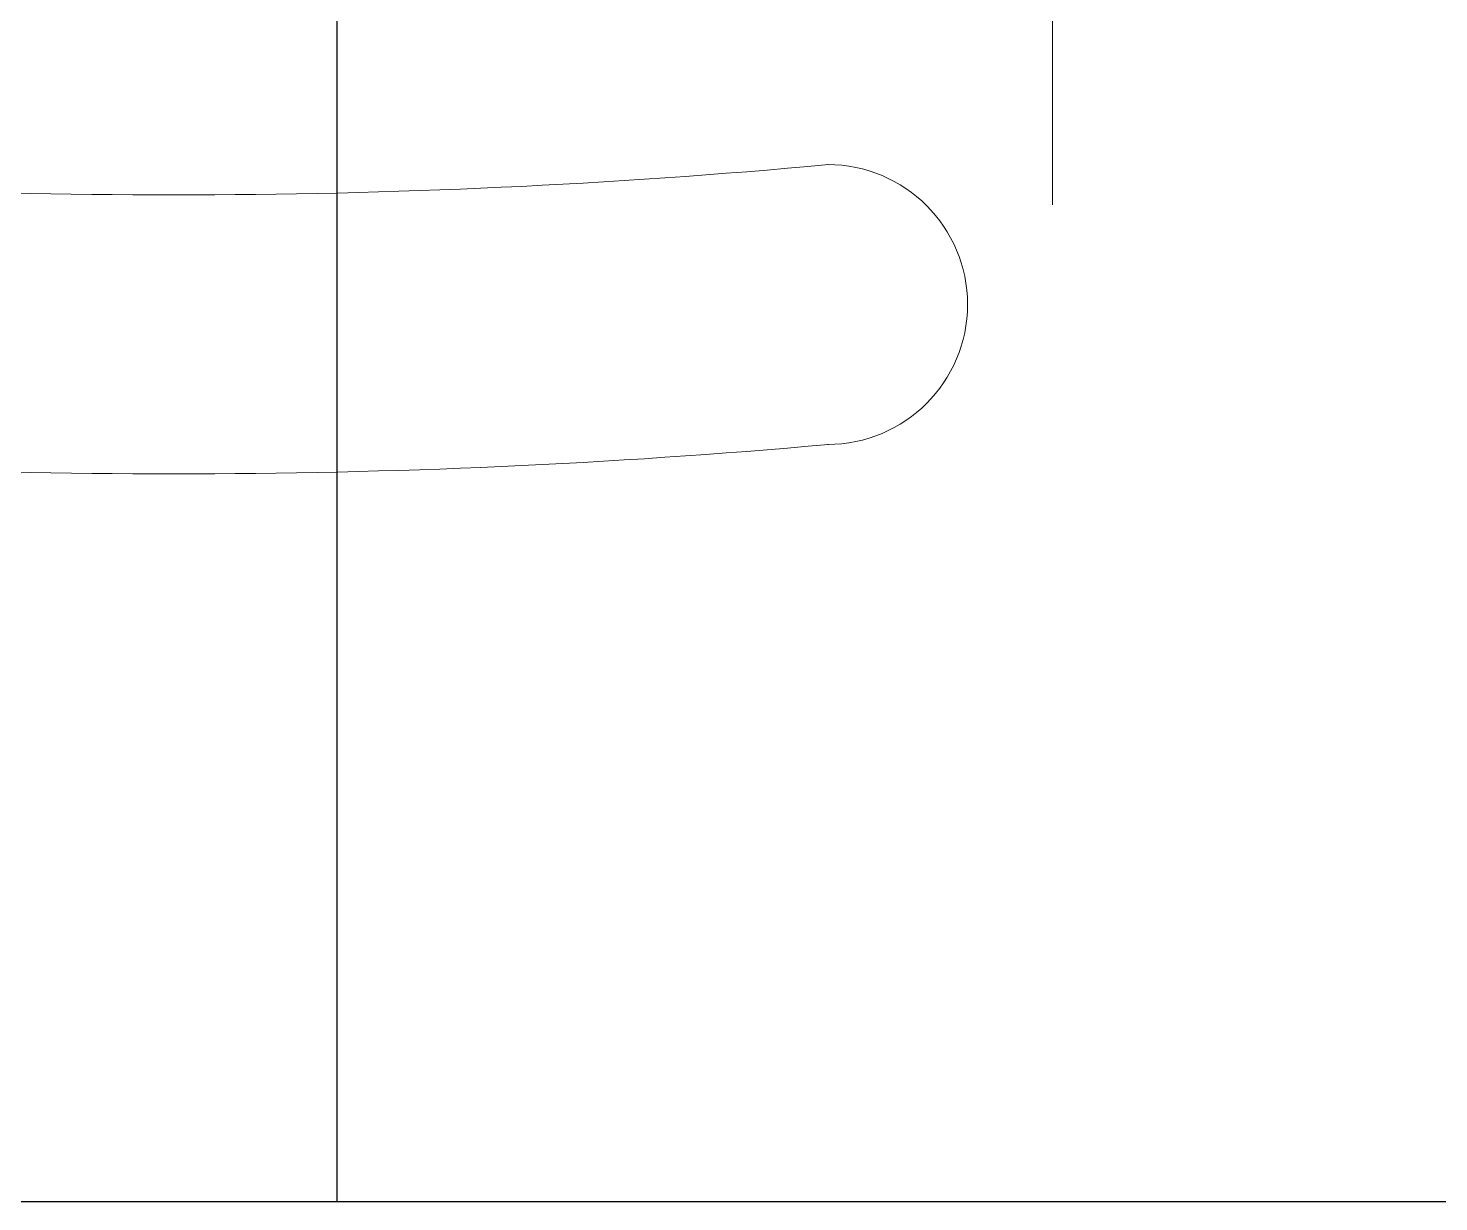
# Model space of a CAD drawing. Header units: inches. Extents: x -12418 to 57169, y -29325 to 19878.
# Drawn here: x 47922.5 to 48276.5, y 5602.6 to 5897.1 of the extents above; entities that cross this region are included whole.
import ezdxf

# ---------------------------------------------------------------- set-up
doc = ezdxf.new("R2010")
doc.units = ezdxf.units.IN
doc.header["$LTSCALE"] = 25
doc.header["$MEASUREMENT"] = 0
doc.linetypes.add('DASHDOT', pattern=[25.4, 12.7, -6.35, 0, -6.35])
doc.layers.get('0').update_dxf_attribs({"color": 8})
doc.layers.add('00-Ground Floor$0$False Ceiling', color=251, linetype='Continuous')
for name, color, linetype, lineweight in [('00-Ground Floor$0$LOADING', 253, 'Continuous', 5), ('00-Ground Floor$0$Walls', 251, 'Continuous', 5), ('E-LITE-CLNG-CNDT', 6, 'DASHDOT', 35)]:
    doc.layers.add(name, color=color, linetype=linetype, lineweight=lineweight)

# ---------------------------------------------------------------- blocks, each defined once
blk = doc.blocks.new('00-Ground Floor$0$GF21018-P')
at = {"color": 0}
blk.add_line((0.22049, 0.47563), (0.22049, 0.0675), dxfattribs=at)
for centre, radius, start, end in [((0, 1.84674), 1.77674, 264.69456, 275.30527), ((0.16409, 0.0425), 0.03511, 270, 90), ((0, 1.83136), 1.83136, 264.85322, 275.14698)]:
    blk.add_arc(centre, radius, start, end, dxfattribs=at)
blk = doc.blocks.new('00-Ground Floor$0$A$Ce9e1c4c3')
at = {"layer": '00-Ground Floor$0$False Ceiling', "color": 254, "linetype": 'Continuous'}
blk.add_line((-52000, 5602.57), (-52000, 8572.57), dxfattribs=at)
at = {"layer": '00-Ground Floor$0$False Ceiling', "color": 254}
blk.add_line((-51182.07, 5602.57, 0), (-53702.07, 5602.57, 0), dxfattribs=at)
blk = doc.blocks.new('00-Ground Floor')
at = {"layer": '00-Ground Floor$0$Walls'}
blk.add_line((46297.93, 5602.57, 0), (48817.93, 5602.57, 0), dxfattribs=at)
blk.add_line((46297.93, 5602.57, 0), (48817.93, 5602.57, 0), dxfattribs=at)
at = {"layer": '00-Ground Floor$0$False Ceiling', "color": 254}
blk.add_blockref('00-Ground Floor$0$A$Ce9e1c4c3', (100000, 0), dxfattribs=at)
at = {"layer": '00-Ground Floor$0$LOADING', "xscale": 1000, "yscale": 1000, "zscale": 1000, "rotation": 359.9999999991881}
blk.add_blockref('00-Ground Floor$0$GF21018-P', (47959, 5785.23, 0.01), dxfattribs=at)

msp = doc.modelspace()

# ---------------------------------------------------------------- block references
at = {"layer": 'E-LITE-CLNG-CNDT'}
msp.add_blockref('00-Ground Floor', (0, 0), dxfattribs=at)

doc.saveas('drawing.dxf')
